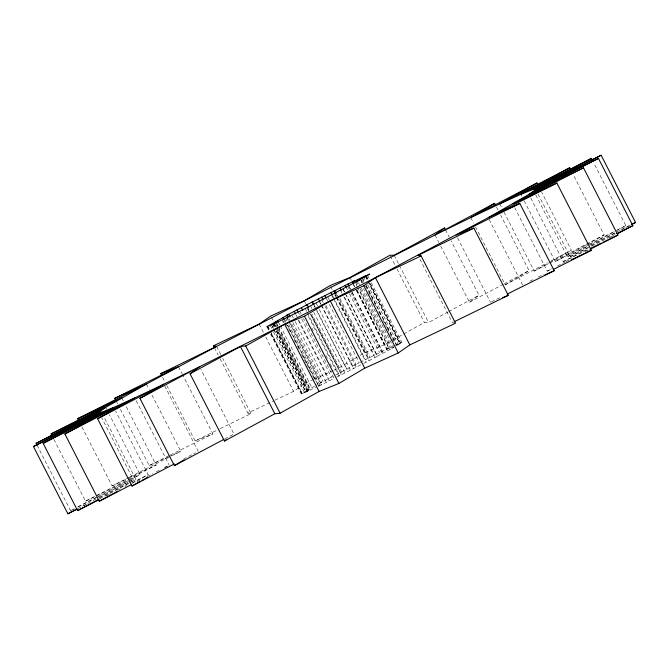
<?xml version="1.0" encoding="UTF-8"?>
<svg xmlns="http://www.w3.org/2000/svg" width="669" height="669" viewBox="0 0 669 669"><rect width="100%" height="100%" fill="white"/><g stroke="black" fill="none" stroke-linecap="round" stroke-linejoin="round"><path stroke-width="0.5" stroke-dasharray="3.35 2.51" d="M315.818 308.317L346.893 369.196L340.429 372.382L310.734 314.346M270.644 334.09L301.293 393.966L309.22 389.391L278.58 329.508M440.695 246.041L469.454 302.237L478.954 295.221L451.14 240.865M274.926 400.204L293.582 391.348L305.181 383.262L313.56 379.465M287.695 325.31L318.812 386.113L319.974 385.352L288.857 324.557M396.408 345.714L401.969 342.553L371.203 282.644M273.947 329.407L305.532 391.131L314.564 386.189M357.095 290.112L387.267 349.067L389.09 347.98L358.918 289.025M475.483 226.808L505.179 284.843L529.045 270.594L500.755 215.318M334.023 370.174L338.681 368.059L359.178 355.967M360.064 355.44L364.521 352.814L384.341 344.778L392.527 340.212M336.833 377.04L362.146 364.153M361.344 288.272L391.984 348.148L394.626 346.634M164.674 467.698L167.392 466.176M504.033 212.14L534.205 271.096L548.714 262.95M549.617 262.44L571.385 250.231L541.681 192.195M393.439 339.71L424.38 322.491L428.578 322.508L447.812 312.089M273.529 331.924L304.638 392.728L308.242 390.755L276.188 328.111M345.237 293.54L377.291 356.184L393.64 347.546L363.476 288.59M131.877 483.52L148.158 474.664L115.637 411.101M524.136 200.784L555.253 261.579L586.019 244.854M586.922 244.369L604.115 235.02L573.475 175.144M448.723 311.595L478.954 295.221M290.505 323.821L320.677 382.777L333.195 376.212M289.15 318.879L321.68 382.442L316.161 385.352M366.06 285.688L396.483 344.995L400.572 342.787L370.4 283.832M318.812 386.113L334.124 378.395L303.475 318.519M363.702 363.401L377.55 356.234L346.442 295.43M99.497 498.957L130.53 482.433M131.45 481.948L136.008 479.522L103.954 416.879M469.454 302.237L503.372 284.225M504.292 283.74L529.045 270.594M224.792 438.881L233.958 434.014L200.959 369.522M535.819 195.005L567.404 256.729L614.87 231.457M615.781 230.972L625.824 225.629L593.771 162.985M360.106 362.297L389.09 347.98M77.997 508.473L81.685 506.542M82.605 506.065L98.268 497.853M99.196 497.368L129.602 481.437M130.522 480.952L133.29 479.506L101.705 417.782M505.179 284.843L547.476 262.733M551.156 260.81L571.385 250.231M183.523 459.093L195.473 452.846M538.068 194.102L570.122 256.745L587.633 247.572M591.321 245.64L615.279 233.08M620.807 230.186L630.942 224.876M335.813 374.941L341.566 371.956L311.863 313.92M37.071 445.178L70.546 510.589L74.251 508.666M77.964 506.751L97.44 496.682M98.368 496.206L129.903 479.899M130.831 479.422L140.114 474.622L109.465 414.747M534.205 271.096L604.115 235.02M137.011 481.764L142.53 478.92M147.13 476.545L152.649 473.702M156.329 471.804L160.928 469.429M164.607 467.531L167.367 466.101M530.776 198.057L563.306 261.621L588.344 248.676M609.685 237.646L614.318 235.254M304.638 392.728L316.32 387.075M53.93 439.441L85.507 501.156L156.178 465.089L125.538 405.213M555.253 261.579L588.678 244.553M589.606 244.076L613.749 231.775M617.47 229.885L625.824 225.629M346.893 369.196L359.236 362.732L328.128 301.936M387.267 349.067L392.845 346.375M393.69 345.94L400.572 342.787M106.379 495.955L109.164 494.533M117.518 490.277L120.303 488.855M124.944 486.497L126.801 485.543M132.378 482.709L148.158 474.664M514.704 207.599L547.234 271.162L551.883 268.787M557.461 265.936L564.904 262.139M565.832 261.671L571.41 258.819M585.358 251.703L590.008 249.328M81.944 426.964L112.116 485.92L128.816 477.499M129.744 477.03L170.587 456.459M171.515 455.99L180.797 451.316L151.57 394.2M530.04 281.189L534.682 278.856M538.394 276.983L543.964 274.181M567.404 256.729L587.006 246.869M590.744 244.996L630.884 224.809M83.734 505.806L86.535 504.401M99.606 497.828L128.54 483.277M129.477 482.809L136.008 479.522M301.293 393.966L308.242 390.755M120.428 409.336L149.187 465.532L169.491 455.447M170.419 454.987L212.884 433.905L182.712 374.949M570.122 256.745L590.727 246.535M591.664 246.075L615.079 234.476M491.456 301.886L500.688 297.304M70.546 510.589L74.292 508.733M78.03 506.876L95.826 498.062M96.762 497.602L127.67 482.29M128.607 481.822L133.29 479.506M396.483 344.995L401.969 342.553M166.824 385.612L195.114 440.879L219.34 429.072M220.277 428.612L251.034 413.618L222.752 358.35M563.306 261.621L589.213 249.027M85.507 501.156L128.08 480.476M129.008 480.024L140.114 474.622M220.068 358.701L247.881 413.057L273.997 400.647M547.234 271.162L551.925 268.946M305.532 391.131L309.22 389.391M318.143 386.214L319.974 385.352L318.653 386.063L287.536 325.259M112.116 485.92L127.11 478.828M128.055 478.385L156.178 465.089M391.984 348.148L393.523 347.445M314.489 379.039L333.095 370.593M149.187 465.532L167.777 457.17M168.713 456.751L180.797 451.316M195.114 440.879L212.884 433.905M340.429 372.382L341.566 371.956M320.677 382.777L321.68 382.442M454.744 323.052L452.378 322.625L419.379 258.142M247.881 413.057L251.034 413.618M520.842 194.336L521.778 196.176M499.793 203.844L502.151 208.452M496.515 207.03L498.405 210.718M489.148 219.524L522.614 284.935M470.767 217.601L473.593 223.128M457.537 237.855L490.536 302.346M445.487 229.81L449.259 237.186M435.042 234.986L438.814 242.362M394.166 255.257L398.875 264.472M399.351 265.392L428.578 322.508M390.445 256.16L395.153 265.376M397.043 269.055L424.38 322.491M367.432 275.277L369.447 278.99M366.16 275.536L368.05 279.224M366.227 276.18L368.109 279.868M369.999 283.547L400.639 343.431M365.257 275.904L367.616 280.512M368.092 281.432L399.677 343.155M365.558 276.615L367.448 280.303M367.917 281.223L399.97 343.866M363.451 276.648L365.809 281.248M367.699 284.935L397.863 343.891M362.297 277.811L364.187 281.49M366.068 285.178L396.709 345.062M361.82 277.401L364.17 282M362.657 280.487L363.602 282.326M365.491 286.014L368.318 291.542M368.786 292.462L376.798 308.125M378.687 311.804L381.046 316.412M382.927 320.1L386.699 327.467M387.175 328.387L395.187 344.05M361.135 279.985L362.548 282.753M360.65 279.483L362.063 282.243M361.151 281.231L362.096 283.071M358.517 282.744L359.454 284.584M356.836 282.268L357.781 284.108M360.139 288.715L390.303 347.671M355.147 281.649L357.029 285.337M356.025 284.409L356.97 286.248M357.438 287.168L389.492 349.812M356.677 290.103L386.841 349.059M349.929 277.526L351.342 280.286M353.7 284.894L354.637 286.733M356.527 290.421L384.341 344.778M353.015 283.698L354.428 286.457M356.318 290.145L387.426 350.941M348.867 285.822L350.288 288.582M352.17 292.269L382.342 351.225M349.636 287.745L351.518 291.433M351.994 292.353L383.103 353.148L382.15 353.6L351.033 292.796M347.738 286.349L349.151 289.108M346.124 287.168L347.537 289.936M349.427 293.624L379.599 352.58M343.138 288.983L344.552 291.751M342.879 288.933L344.761 292.621M344.652 297.312L374.347 355.348M340.529 290.379L341.943 293.139M343.824 296.827L374.941 357.622M339.927 298.424L370.091 357.388L369.246 357.865L338.138 297.061M336.724 294.301L337.661 296.141M335.83 294.586L336.766 296.434M337.243 297.354L368.351 358.158M334.592 293.482L336.005 296.242M336.474 297.161L369.004 360.725M330.586 286.483L332.468 290.17M334.826 294.778L335.771 296.618M336.239 297.538L364.521 352.814M332.794 296.116L365.324 359.679M331.64 295.021L333.053 297.789M333.522 298.709L366.052 362.272M327.726 296.902L329.616 300.59M326.706 299.168L327.651 301.017M325.895 305.399L356.067 364.354L352.797 366.177L321.68 305.382M321.856 299.921L323.269 302.689M325.159 306.369L356.268 367.172M320.267 302.614L321.212 304.462M319.23 301.426L320.643 304.194M321.12 305.114L353.65 368.678M316.077 303.057L317.491 305.817M319.372 309.504L350.489 370.3M314.405 305.557L315.308 307.472M314.062 305.624L315.007 307.472M316.897 311.152L346.592 369.188M310.525 305.867L311.938 308.626M313.82 312.314L344.936 373.118M304.261 300.807L305.683 303.575M308.033 308.183L308.978 310.023M311.336 314.631L338.681 368.059M307.907 308.819L308.844 310.667M307.063 307.623L308.476 310.383M310.357 314.07L341.474 374.874M305.139 308.442L307.029 312.122M307.497 313.042L339.551 375.685L338.899 376.07L307.782 315.275M311.771 327.961L313.184 330.72M325.912 355.599L327.325 358.358M330.152 363.886L331.573 366.645M299.704 311.144L301.125 313.912M297.981 311.662L299.394 314.422M301.752 319.029L331.456 377.065M296.133 314.974L297.069 316.822M298.959 320.501L328.655 378.537M298.148 320.183L329.265 380.987M291.927 315.191L293.34 317.959M295.23 321.638L326.338 382.442M292.871 322.542L323.043 381.497M286.733 316.445L288.623 320.133M286.901 317.641L288.314 320.409M288.791 321.329L321.312 384.892M285.563 318.101L286.976 320.869M284.4 318.862L285.814 321.63M283.807 319.406L285.22 322.174M285.696 323.094L288.055 327.701M288.523 328.621L291.349 334.149M294.176 339.676L295.589 342.436M297.479 346.124L299.837 350.732M301.719 354.419L306.435 363.627M306.904 364.546L310.675 371.922M312.565 375.602L313.978 378.37M283.154 320.869L284.099 322.709M281.908 319.832L283.322 322.592M278.379 322.157L279.793 324.925M280.269 325.845L311.854 387.568M276.632 323.135L278.045 325.895M278.513 326.823L310.098 388.538M276.958 324.699L277.903 326.547M278.371 327.467L310.433 390.111M275.277 323.06L276.69 325.828M271.246 316.939L273.604 321.546M275.486 325.226L276.431 327.074M276.899 327.994L305.181 383.262M274.056 323.788L275.469 326.556M277.351 330.235L308.468 391.039M273.83 323.512L275.712 327.191M272.852 323.311L274.733 326.999M276.623 330.687L307.263 390.562M272.86 323.821L274.273 326.589M276.632 331.188L307.272 391.072M272.643 324.172L274.056 326.94M276.414 331.54L306.586 390.504M272.057 325.728L273.479 328.487M271.497 324.917L273.387 328.604M273.855 329.524L305.909 392.168M270.226 325.477L271.639 328.245M267.7 326.004L270.059 330.611M270.527 331.531L302.112 393.255M267.424 326.238L269.314 329.926M271.196 333.614L301.836 393.489M267.391 326.547L269.281 330.235M271.162 333.915L301.811 393.798M266.872 326.715L268.762 330.402M259.171 324.097L263.419 332.393M265.769 336.992L293.582 391.348M216.622 346.375L220.862 354.662M214.406 347.646L218.178 355.022M178.464 366.654L182.236 374.03M162.584 377.316L164.942 381.924M164.758 385.996L198.233 451.399M146.386 384.065L149.212 389.592M136.208 400.672L169.207 465.156M121.766 397.838L123.656 401.525M116.657 401.969L117.602 403.808M105.694 407.379L106.639 409.219"/><path stroke-width="1" d="M313.895 304.704L312.523 301.87L354.679 280.729L352.847 281.825L353.792 283.664M454.243 321.722L508.306 295.363L473.886 228.121L417.966 255.382L421.119 255.943L455.53 323.194L409.829 344.903L398.231 352.981L364.739 368.193L338.89 383.437L319.071 391.474L280.11 413.216L274.834 413.743L224.458 441.03L190.046 373.779L199.546 366.763L284.659 324.222L375.418 277.652L488.203 217.684L528.886 194.378L598.454 158.411L632.874 225.662L617.102 233.816M445.487 229.81L444.542 227.97L435.042 234.986L304.261 300.807L216.622 346.375L146.386 384.065L105.694 407.379L36.126 443.338L37.071 445.178M224.458 441.03L226.047 439.859M190.046 373.779L240.422 346.492L245.699 345.965L284.659 324.222L304.479 316.186L330.319 300.941L363.819 285.738L375.418 277.652L421.119 255.943M139.955 398.406L163.821 384.157L199.546 366.763L139.955 398.406L174.366 465.657L223.881 439.366M494.634 203.343L470.767 217.601L435.042 234.986L494.634 203.343L495.57 205.191M174.366 465.657L184.092 459.846M97.615 418.769L134.795 397.904L163.821 384.157L97.615 418.769L132.036 486.02L174.325 463.901M536.964 182.98L499.793 203.844L470.767 217.601L536.964 182.98L537.909 184.828M132.036 486.02L140.189 481.437M142.004 480.417L147.448 477.365M288.205 317.039L287.26 315.199L266.872 326.715L276.013 322.859L307.063 307.623L360.65 279.483L357.572 280.905C387.92 263.335 349.419 286.039 366.16 275.536L352.847 281.825M64.885 433.98L113.747 407.421L134.795 397.904L64.885 433.98L99.296 501.232L131.492 484.615M569.704 167.768L520.842 194.336L499.793 203.844L569.704 167.768L570.649 169.617M99.296 501.232L117.393 491.389M444.542 227.97L394.166 255.257L389.968 255.24L349.929 277.526L330.11 285.563L304.261 300.807L270.769 316.019L259.171 324.097L213.47 345.806L214.406 347.646M308.568 307.472L307.146 304.713L286.265 315.525L287.26 315.199M43.176 443.371L101.596 412.271L113.747 407.421L43.176 443.371L77.587 510.623L98.945 499.743M591.413 158.377L532.992 189.478L520.842 194.336L591.413 158.377L592.358 160.217M77.587 510.623L98.586 499.442M77.194 509.092L67.862 513.784L33.45 446.541L98.878 412.255L105.694 407.379L51.095 433.913L52.04 435.753M631.862 224.391L635.55 222.459L601.138 155.216L535.71 189.494L528.886 194.378L583.493 167.844L617.905 235.087L590.008 249.328M67.862 513.784L77.077 508.958M312.523 301.87L306.017 305.139L307.146 304.713M51.095 433.913L121.766 397.838L77.696 418.669L78.641 420.508M583.493 167.844L512.822 203.911L556.884 183.08L591.304 250.331L553.246 269.507M77.696 418.669L146.386 384.065L114.775 398.281L115.712 400.121M556.884 183.08L488.203 217.684L519.813 203.468L554.225 270.719L507.152 294.092M601.138 155.216L532.992 189.478L535.71 189.494L598.454 158.411M33.45 446.541L101.596 412.271L98.878 412.255L36.126 443.338M631.812 224.341L635.55 222.459M114.775 398.281L178.464 366.654L160.694 373.637L161.639 375.476M519.813 203.468L456.116 235.095L473.886 228.121M616.952 233.548L632.874 225.662M160.694 373.637L216.622 346.375L213.47 345.806M591.062 248.132L601.247 243.182M603.095 242.287L617.905 235.087M571.61 259.639L591.304 250.331M544.934 274.9L554.225 270.719M502.695 297.571L508.306 295.363M375.418 277.652L409.829 344.903M363.819 285.738L398.231 352.981M355.891 280.42L356.836 282.268M352.429 281.808L353.374 283.648M347.93 283.974L348.867 285.822M345.187 285.329L346.124 287.168M339.936 288.096L341.349 290.856M334.834 290.614L336.248 293.382M333.94 290.906L335.353 293.666M330.912 292.428L332.326 295.188M330.319 300.941L364.739 368.193M324.825 295.489L326.238 298.249M321.647 297.111L323.068 299.871M318.377 298.934L319.799 301.694M312.18 301.945L313.594 304.704M301.401 307.69L302.814 310.458M304.479 316.186L338.89 383.437M297.036 309.814L297.981 311.662M294.243 311.294L295.656 314.054M288.632 314.254L290.045 317.014M282.862 317.566L283.807 319.406M284.659 324.222L319.071 391.474M277.443 320.317L278.379 322.157M275.687 321.296L276.632 323.135M245.699 345.965L280.11 413.216M240.422 346.492L274.834 413.743"/></g></svg>
